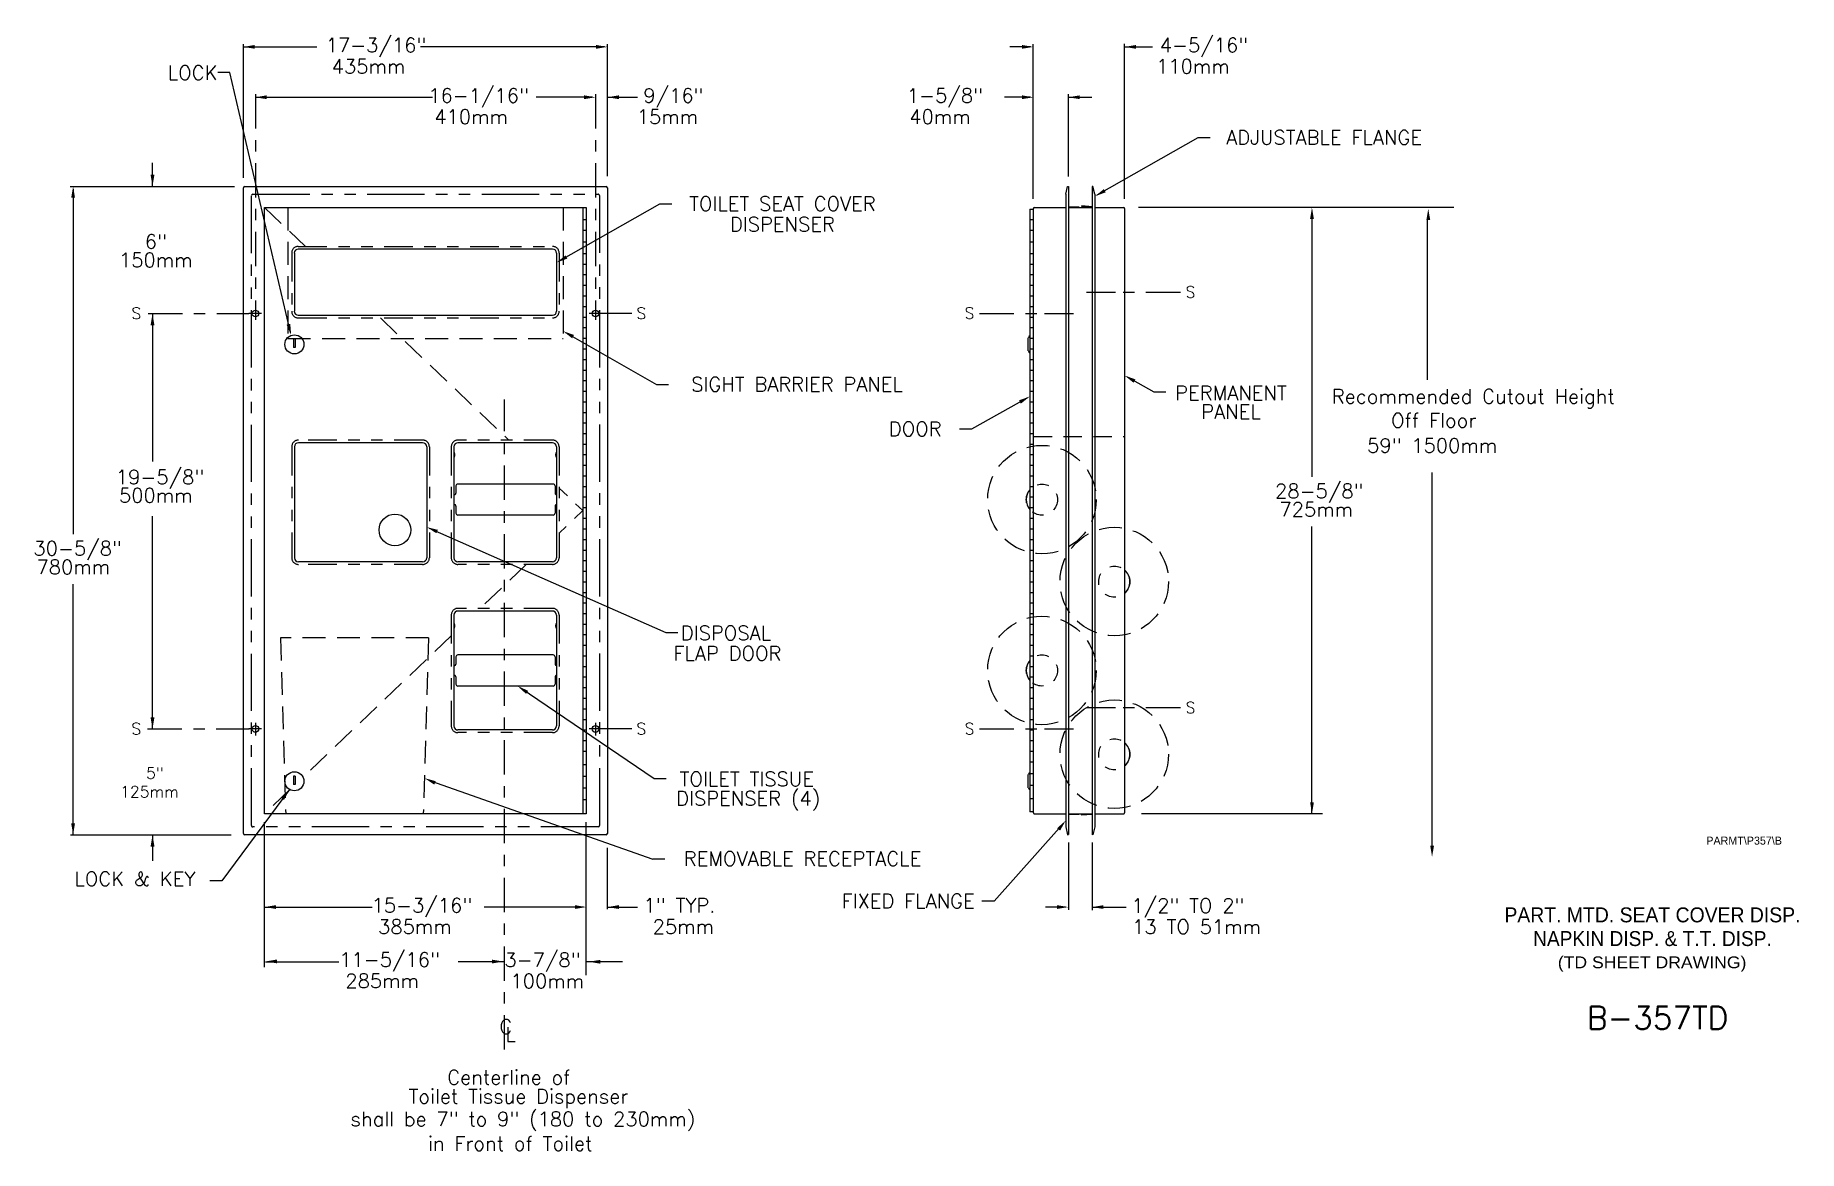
# Model space of a CAD drawing. Extents: x 0.8 to 16.2, y -0.2 to 9.5.
import ezdxf
from ezdxf.enums import TextEntityAlignment as Align

# ---------------------------------------------------------------- set-up
doc = ezdxf.new("R2010")
doc.units = 0
doc.header["$LTSCALE"] = 0.4
doc.header["$MEASUREMENT"] = 0
for name, pattern in [('CENTER2', [1.125, 0.75, -0.125, 0.125, -0.125]), ('DASHED', [0.75, 0.5, -0.25]), ('HIDDEN', [0.375, 0.25, -0.125]), ('PHANTOM', [2.5, 1.25, -0.25, 0.25, -0.25, 0.25, -0.25]), ('PHANTOM2', [1.25, 0.625, -0.125, 0.125, -0.125, 0.125, -0.125])]:
    doc.linetypes.add(name, pattern=pattern)
for name, color, linetype in [('TDSHT', 3, 'CONTINUOUS'), ('TDSHTDM', 4, 'CONTINUOUS'), ('TXT', 4, 'CONTINUOUS')]:
    doc.layers.add(name, color=color, linetype=linetype)
doc.styles.add('ROMANS', font='romans')

msp = doc.modelspace()

# ---------------------------------------------------------------- linework, layer by layer
at = {"layer": 'TDSHT', "color": 5}
for p, q in [((2.634, 2.53), (2.634, 8.17)), ((2.646, 8.182), (5.8, 8.182)), ((5.812, 8.17), (5.812, 2.53)), ((9.814, 8.113), (9.831, 8.182)), ((9.831, 8.182), (9.837, 8.18)), ((9.837, 8.18), (9.837, 2.52)), ((10.051, 8.182), (10.045, 8.18)), ((10.045, 8.18), (10.045, 2.52)), ((10.068, 8.113), (10.051, 8.182)), ((9.814, 8.113), (9.814, 2.587)), ((9.954, 8.012), (9.953, 8.006)), ((10.045, 8.004), (9.954, 8.012)), ((10.068, 8.113), (10.068, 2.587)), ((9.837, 8.003), (9.93, 8.003)), ((9.93, 8.003), (9.93, 7.997)), ((10.045, 7.998), (9.953, 8.006)), ((9.837, 2.698), (9.93, 2.698)), ((9.93, 2.703), (9.93, 2.698)), ((10.045, 2.702), (9.953, 2.694)), ((10.045, 2.697), (9.953, 2.689)), ((9.953, 2.694), (9.953, 2.689)), ((5.8, 2.518), (2.646, 2.518)), ((9.814, 2.587), (9.831, 2.518)), ((9.831, 2.518), (9.837, 2.52)), ((10.051, 2.518), (10.045, 2.52)), ((10.068, 2.587), (10.051, 2.518))]:
    msp.add_line(p, q, dxfattribs=at)
at = {"layer": 'TDSHT', "color": 5, "linetype": 'PHANTOM'}
for p, q in [((2.703, 2.6), (2.703, 8.101)), ((2.715, 8.113), (5.731, 8.113)), ((5.743, 8.101), (5.743, 2.6)), ((5.731, 2.588), (2.715, 2.588))]:
    msp.add_line(p, q, dxfattribs=at)
at = {"layer": 'TDSHT', "color": 3}
for p, q in [((2.819, 2.703), (2.819, 7.997)), ((2.819, 7.997), (5.627, 7.997)), ((5.627, 7.997), (5.627, 2.703)), ((5.627, 2.703), (2.819, 2.703))]:
    msp.add_line(p, q, dxfattribs=at)
at = {"layer": 'TDSHT', "color": 56, "linetype": 'DASHED'}
for p, q in [((2.819, 7.997), (3.175, 7.658)), ((3.83, 7.033), (4.951, 5.966)), ((5.104, 4.88), (4.701, 4.496)), ((4.449, 4.256), (3.154, 3.022)), ((3.039, 2.913), (2.819, 2.703))]:
    msp.add_line(p, q, dxfattribs=at)
at = {"layer": 'TDSHT', "color": 5, "linetype": 'DASHED'}
for p, q in [((3.021, 7.997), (3.021, 6.853)), ((5.425, 7.997), (5.425, 6.853)), ((3.021, 6.853), (5.425, 6.853)), ((2.957, 4.24), (3.003, 2.703)), ((4.251, 4.24), (2.957, 4.24)), ((4.251, 4.24), (4.204, 2.703))]:
    msp.add_line(p, q, dxfattribs=at)
at = {"layer": 'TDSHT', "color": 2}
for p, q in [((5.597, 7.997), (5.597, 2.703)), ((5.627, 7.89), (5.597, 7.89)), ((9.501, 7.982), (9.501, 2.718)), ((9.501, 7.982), (9.531, 7.982)), ((9.531, 7.89), (9.501, 7.89)), ((5.627, 7.797), (5.597, 7.797)), ((9.531, 7.797), (9.501, 7.797)), ((5.627, 7.695), (5.597, 7.695)), ((5.627, 7.592), (5.597, 7.592)), ((9.531, 7.695), (9.501, 7.695)), ((9.531, 7.592), (9.501, 7.592)), ((5.627, 7.5), (5.597, 7.5)), ((5.627, 7.408), (5.597, 7.408)), ((9.531, 7.5), (9.501, 7.5)), ((9.531, 7.408), (9.501, 7.408)), ((5.627, 7.315), (5.597, 7.315)), ((9.531, 7.315), (9.501, 7.315)), ((5.627, 7.223), (5.597, 7.223)), ((5.627, 7.13), (5.597, 7.13)), ((9.531, 7.223), (9.501, 7.223)), ((9.531, 7.13), (9.501, 7.13)), ((5.627, 7.038), (5.597, 7.038)), ((5.627, 6.945), (5.597, 6.945)), ((9.531, 7.038), (9.501, 7.038)), ((9.531, 6.945), (9.501, 6.945)), ((3.087, 6.849), (3.071, 6.849)), ((3.071, 6.849), (3.071, 6.775)), ((3.087, 6.849), (3.087, 6.775)), ((5.627, 6.853), (5.597, 6.853)), ((9.486, 6.86), (9.489, 6.86)), ((9.486, 6.745), (9.486, 6.86)), ((9.531, 6.853), (9.501, 6.853)), ((3.087, 6.775), (3.071, 6.775)), ((5.627, 6.76), (5.597, 6.76)), ((5.627, 6.668), (5.597, 6.668)), ((9.486, 6.745), (9.489, 6.745)), ((9.531, 6.76), (9.501, 6.76)), ((9.531, 6.668), (9.501, 6.668)), ((5.627, 6.575), (5.597, 6.575)), ((5.627, 6.483), (5.597, 6.483)), ((9.531, 6.575), (9.501, 6.575)), ((9.531, 6.483), (9.501, 6.483)), ((5.627, 6.39), (5.597, 6.39)), ((9.531, 6.39), (9.501, 6.39)), ((5.627, 6.298), (5.597, 6.298)), ((5.627, 6.205), (5.597, 6.205)), ((9.531, 6.298), (9.501, 6.298)), ((9.531, 6.205), (9.501, 6.205)), ((5.627, 6.113), (5.597, 6.113)), ((5.627, 6.02), (5.597, 6.02)), ((9.531, 6.113), (9.501, 6.113)), ((9.531, 6.02), (9.501, 6.02)), ((5.627, 5.928), (5.597, 5.928)), ((9.531, 5.928), (9.501, 5.928)), ((5.627, 5.836), (5.597, 5.836)), ((5.627, 5.743), (5.597, 5.743)), ((9.531, 5.836), (9.501, 5.836)), ((9.531, 5.743), (9.501, 5.743)), ((4.49, 5.565), (4.49, 5.502)), ((5.338, 5.582), (4.507, 5.582)), ((5.355, 5.565), (5.355, 5.502)), ((5.627, 5.651), (5.597, 5.651)), ((5.627, 5.558), (5.597, 5.558)), ((9.531, 5.651), (9.501, 5.651)), ((9.531, 5.558), (9.501, 5.558)), ((4.49, 5.39), (4.49, 5.328)), ((5.355, 5.39), (5.355, 5.328)), ((5.627, 5.466), (5.597, 5.466)), ((9.531, 5.466), (9.501, 5.466)), ((5.338, 5.31), (4.507, 5.31)), ((5.627, 5.373), (5.597, 5.373)), ((5.627, 5.281), (5.597, 5.281)), ((9.531, 5.373), (9.501, 5.373)), ((9.531, 5.281), (9.501, 5.281)), ((5.627, 5.188), (5.597, 5.188)), ((5.627, 5.096), (5.597, 5.096)), ((9.531, 5.188), (9.501, 5.188)), ((9.531, 5.096), (9.501, 5.096)), ((5.627, 5.003), (5.597, 5.003)), ((9.531, 5.003), (9.501, 5.003)), ((5.627, 4.911), (5.597, 4.911)), ((5.627, 4.818), (5.597, 4.818)), ((9.531, 4.911), (9.501, 4.911)), ((9.531, 4.818), (9.501, 4.818)), ((5.627, 4.726), (5.597, 4.726)), ((5.627, 4.633), (5.597, 4.633)), ((9.531, 4.726), (9.501, 4.726)), ((9.531, 4.633), (9.501, 4.633)), ((5.627, 4.541), (5.597, 4.541)), ((9.531, 4.541), (9.501, 4.541)), ((5.627, 4.449), (5.597, 4.449)), ((5.627, 4.356), (5.597, 4.356)), ((9.531, 4.449), (9.501, 4.449)), ((9.531, 4.356), (9.501, 4.356)), ((5.627, 4.264), (5.597, 4.264)), ((5.627, 4.171), (5.597, 4.171)), ((9.531, 4.264), (9.501, 4.264)), ((9.531, 4.171), (9.501, 4.171)), ((4.49, 4.072), (4.49, 4.01)), ((5.338, 4.09), (4.507, 4.09)), ((5.355, 4.072), (5.355, 4.01)), ((5.627, 4.079), (5.597, 4.079)), ((9.531, 4.079), (9.501, 4.079)), ((4.49, 3.898), (4.49, 3.835)), ((5.355, 3.898), (5.355, 3.835)), ((5.627, 3.986), (5.597, 3.986)), ((5.627, 3.894), (5.597, 3.894)), ((9.531, 3.986), (9.501, 3.986)), ((9.531, 3.894), (9.501, 3.894)), ((5.338, 3.818), (4.507, 3.818)), ((5.627, 3.801), (5.597, 3.801)), ((5.627, 3.709), (5.597, 3.709)), ((9.531, 3.801), (9.501, 3.801)), ((9.531, 3.709), (9.501, 3.709)), ((5.627, 3.616), (5.597, 3.616)), ((9.531, 3.616), (9.501, 3.616)), ((5.627, 3.524), (5.597, 3.524)), ((5.627, 3.431), (5.597, 3.431)), ((9.531, 3.524), (9.501, 3.524)), ((9.531, 3.431), (9.501, 3.431)), ((5.627, 3.339), (5.597, 3.339)), ((5.627, 3.246), (5.597, 3.246)), ((9.531, 3.339), (9.501, 3.339)), ((9.531, 3.246), (9.501, 3.246)), ((5.627, 3.131), (5.597, 3.131)), ((9.531, 3.154), (9.501, 3.154)), ((3.087, 3.032), (3.071, 3.032)), ((3.071, 3.032), (3.071, 2.958)), ((3.087, 2.958), (3.071, 2.958)), ((3.087, 3.032), (3.087, 2.958)), ((5.627, 3.028), (5.597, 3.028)), ((5.627, 2.926), (5.597, 2.926)), ((9.486, 3.044), (9.489, 3.044)), ((9.486, 2.928), (9.486, 3.044)), ((9.486, 2.928), (9.489, 2.928)), ((9.531, 3.052), (9.501, 3.052)), ((9.531, 2.949), (9.501, 2.949)), ((5.627, 2.823), (5.597, 2.823)), ((9.531, 2.832), (9.501, 2.832)), ((9.531, 2.718), (9.501, 2.718))]:
    msp.add_line(p, q, dxfattribs=at)
at = {"layer": 'TDSHT'}
for p, q in [((9.531, 7.99), (9.531, 2.711)), ((9.539, 7.997), (9.814, 7.997)), ((9.837, 7.997), (10.045, 7.997)), ((10.068, 7.997), (10.321, 7.997)), ((10.328, 7.99), (10.328, 2.711)), ((9.539, 2.703), (9.814, 2.703)), ((9.837, 2.703), (10.045, 2.703)), ((10.068, 2.703), (10.321, 2.703))]:
    msp.add_line(p, q, dxfattribs=at)
at = {"layer": 'TDSHT', "color": 6, "linetype": 'PHANTOM2'}
for p, q in [((3.056, 7.6), (3.056, 7.091)), ((3.113, 7.658), (5.333, 7.658)), ((5.39, 7.6), (5.39, 7.091)), ((3.113, 7.033), (5.333, 7.033)), ((3.056, 5.908), (3.056, 4.938)), ((4.199, 5.966), (3.114, 5.966)), ((4.258, 5.908), (4.258, 4.938)), ((4.449, 5.908), (4.449, 4.938)), ((5.332, 5.966), (4.507, 5.966)), ((5.39, 5.908), (5.39, 4.938)), ((4.199, 4.88), (3.114, 4.88)), ((5.332, 4.88), (4.507, 4.88)), ((5.332, 4.496), (4.507, 4.496)), ((4.449, 4.438), (4.449, 3.469)), ((5.39, 4.438), (5.39, 3.469)), ((5.332, 3.411), (4.507, 3.411))]:
    msp.add_line(p, q, dxfattribs=at)
at = {"layer": 'TDSHT', "color": 6}
for p, q in [((3.079, 7.6), (3.079, 7.091)), ((3.113, 7.635), (5.333, 7.635)), ((5.367, 7.6), (5.367, 7.091)), ((3.113, 7.057), (5.333, 7.057)), ((3.079, 5.908), (3.079, 4.938)), ((4.199, 5.943), (3.114, 5.943)), ((4.235, 5.908), (4.235, 4.938)), ((4.472, 5.908), (4.472, 4.938)), ((5.332, 5.943), (4.507, 5.943)), ((5.367, 5.908), (5.367, 4.938)), ((4.199, 4.903), (3.114, 4.903)), ((5.332, 4.903), (4.507, 4.903)), ((5.332, 4.473), (4.507, 4.473)), ((4.472, 4.438), (4.472, 3.469)), ((5.367, 4.438), (5.367, 3.469)), ((5.332, 3.434), (4.507, 3.434))]:
    msp.add_line(p, q, dxfattribs=at)
at = {"layer": 'TDSHT', "color": 3, "linetype": 'DASHED', "ltscale": 0.8}
msp.add_line((9.536, 5.998), (10.323, 5.998), dxfattribs=at)
at = {"layer": 'TDSHT', "color": 56, "linetype": 'HIDDEN'}
for p, q in [((5.39, 5.547), (5.597, 5.35)), ((5.597, 5.35), (5.39, 5.153))]:
    msp.add_line(p, q, dxfattribs=at)
at = {"layer": 'TDSHT', "color": 2, "linetype": 'HIDDEN'}
for p, q in [((4.478, 5.491), (4.472, 5.491)), ((4.478, 5.402), (4.472, 5.402)), ((5.367, 5.491), (5.367, 5.491)), ((5.367, 5.402), (5.367, 5.402)), ((4.478, 3.998), (4.472, 3.998)), ((4.478, 3.909), (4.472, 3.909)), ((5.367, 3.998), (5.367, 3.998)), ((5.367, 3.909), (5.367, 3.909))]:
    msp.add_line(p, q, dxfattribs=at)
at = {"layer": 'TDSHT', "color": 5}
for centre, radius in [((2.738, 7.071), 0.0289), ((5.708, 7.071), 0.0289), ((3.957, 5.181), 0.139), ((2.738, 3.443), 0.0289), ((5.708, 3.443), 0.0289)]:
    msp.add_circle(centre, radius, dxfattribs=at)
at = {"layer": 'TDSHT', "color": 2}
for centre in [(3.079, 6.802), (3.079, 2.986)]:
    msp.add_circle(centre, 0.0832, dxfattribs=at)
at = {"layer": 'TDSHT', "color": 6, "linetype": 'DASHED'}
for centre in [(9.606, 5.446), (10.238, 4.73), (9.606, 3.954), (10.238, 3.222)]:
    msp.add_circle(centre, 0.474, dxfattribs=at)
at = {"layer": 'TDSHT', "color": 6, "linetype": 'HIDDEN'}
for centre in [(9.606, 5.446), (10.238, 4.73), (9.606, 3.954), (10.238, 3.222)]:
    msp.add_circle(centre, 0.136, dxfattribs=at)
at = {"layer": 'TDSHT', "color": 5}
for centre, start, end in [((2.646, 8.17), 90, 180), ((5.8, 8.17), 0, 90), ((2.715, 8.101), 90, 180), ((2.646, 2.53), 180, 270), ((5.731, 2.6), 270, 0), ((5.8, 2.53), 270, 0)]:
    msp.add_arc(centre, 0.012, start, end, dxfattribs=at)
at = {"layer": 'TDSHT', "color": 5, "linetype": 'PHANTOM'}
for centre, start, end in [((5.731, 8.101), 0, 90), ((2.715, 2.6), 180, 270)]:
    msp.add_arc(centre, 0.012, start, end, dxfattribs=at)
at = {"layer": 'TDSHT'}
for centre, start, end in [((9.539, 7.99), 90, 180), ((10.321, 7.99), 0, 90), ((9.539, 2.711), 180, 270), ((10.321, 2.711), 270, 0)]:
    msp.add_arc(centre, 0.0074, start, end, dxfattribs=at)
at = {"layer": 'TDSHT', "color": 6, "linetype": 'PHANTOM'}
for centre, radius, start, end in [((3.113, 7.6), 0.0578, 90, 180), ((5.333, 7.6), 0.0578, 0, 90), ((3.113, 7.091), 0.0578, 180, 270), ((5.333, 7.091), 0.0578, 270, 0), ((3.114, 5.908), 0.0583, 90, 180), ((4.199, 5.908), 0.0583, 0, 90), ((4.507, 5.908), 0.0583, 90, 180), ((5.332, 5.908), 0.0583, 0, 90), ((3.114, 4.938), 0.0583, 180, 270), ((4.199, 4.938), 0.0583, 270, 0), ((4.507, 4.938), 0.0583, 180, 270), ((5.332, 4.938), 0.0583, 270, 0), ((4.507, 4.438), 0.0583, 90, 180), ((5.332, 4.438), 0.0583, 0, 90), ((4.507, 3.469), 0.0583, 180, 270), ((5.332, 3.469), 0.0583, 270, 0)]:
    msp.add_arc(centre, radius, start, end, dxfattribs=at)
at = {"layer": 'TDSHT', "color": 6}
for centre, radius, start, end in [((3.113, 7.6), 0.0347, 90, 180), ((5.333, 7.6), 0.0347, 0, 90), ((3.113, 7.091), 0.0347, 180, 270), ((5.333, 7.091), 0.0347, 270, 0), ((3.114, 5.908), 0.0351, 90, 180), ((4.199, 5.908), 0.0351, 0, 90), ((4.507, 5.908), 0.0351, 90, 180), ((5.332, 5.908), 0.0351, 0, 90), ((3.114, 4.938), 0.0351, 180, 270), ((4.199, 4.938), 0.0351, 270, 0), ((4.507, 4.938), 0.0351, 180, 270), ((5.332, 4.938), 0.0351, 270, 0), ((4.507, 4.438), 0.0351, 90, 180), ((5.332, 4.438), 0.0351, 0, 90), ((4.507, 3.469), 0.0351, 180, 270), ((5.332, 3.469), 0.0351, 270, 0)]:
    msp.add_arc(centre, radius, start, end, dxfattribs=at)
at = {"layer": 'TDSHT', "color": 2}
for centre, radius, start, end in [((9.526, 6.846), 0.0401, 129.0445, 159.9454), ((9.526, 6.758), 0.0401, 200.0546, 230.9555), ((4.507, 5.565), 0.0173, 90, 180), ((5.338, 5.565), 0.0173, 0, 90), ((9.606, 5.446), 0.136, 140.4641, 219.5359), ((4.507, 5.328), 0.0173, 180, 270), ((5.338, 5.328), 0.0173, 270, 0), ((10.238, 4.73), 0.136, 311.8103, 48.1897), ((4.507, 4.072), 0.0173, 90, 180), ((5.338, 4.072), 0.0173, 0, 90), ((9.606, 3.954), 0.136, 140.4641, 219.5359), ((4.507, 3.835), 0.0173, 180, 270), ((5.338, 3.835), 0.0173, 270, 0), ((10.238, 3.222), 0.136, 311.8103, 48.1897), ((9.526, 3.03), 0.0401, 129.0445, 159.9454), ((9.526, 2.942), 0.0401, 200.0546, 230.9555)]:
    msp.add_arc(centre, radius, start, end, dxfattribs=at)
at = {"layer": 'TDSHT', "color": 2, "linetype": 'HIDDEN'}
for centre, radius, start, end in [((4.44, 5.837), 0.0398, 324.5107, 35.4893), ((5.4, 5.837), 0.0398, 144.5107, 215.4893), ((4.478, 5.502), 0.0116, 270, 0), ((4.478, 5.39), 0.0116, 0, 90), ((5.367, 5.502), 0.0116, 180, 270), ((5.367, 5.39), 0.0116, 90, 180), ((4.44, 4.344), 0.0398, 324.5107, 35.4893), ((5.4, 4.344), 0.0398, 144.5107, 215.4893), ((4.478, 4.01), 0.0116, 270, 0), ((5.367, 4.01), 0.0116, 180, 270), ((4.478, 3.898), 0.0116, 0, 90), ((5.367, 3.898), 0.0116, 90, 180)]:
    msp.add_arc(centre, radius, start, end, dxfattribs=at)
at = {"layer": 'TDSHTDM'}
for p, q in [((2.634, 8.257), (2.634, 9.425)), ((2.634, 9.4), (3.274, 9.4)), ((5.787, 9.4), (4.18, 9.4)), ((5.812, 8.271), (5.812, 9.425)), ((9.506, 9.4), (9.325, 9.4)), ((9.531, 8.072), (9.531, 9.425)), ((10.328, 8.072), (10.328, 9.426)), ((10.328, 9.4), (10.571, 9.4)), ((2.514, 9.176), (2.409, 9.176)), ((3.045, 6.905), (2.514, 9.176)), ((2.738, 8.96), (4.284, 8.96)), ((5.683, 8.96), (5.19, 8.96)), ((5.812, 8.96), (6.074, 8.96)), ((9.506, 8.96), (9.28, 8.96)), ((9.837, 8.267), (9.837, 8.986)), ((9.837, 8.96), (10.042, 8.96)), ((10.09, 8.108), (10.971, 8.608)), ((10.971, 8.608), (11.076, 8.608)), ((1.84, 8.182), (1.84, 8.389)), ((1.122, 8.182), (2.555, 8.182)), ((1.147, 8.157), (1.147, 5.144)), ((5.389, 7.529), (6.27, 8.029)), ((6.27, 8.029), (6.375, 8.029)), ((13.202, 7.997), (10.449, 7.997)), ((11.962, 7.972), (11.962, 5.646)), ((12.971, 7.886), (12.971, 6.492)), ((10.248, 7.256), (9.996, 7.256)), ((2.738, 7.125), (2.738, 7.016)), ((5.708, 7.125), (5.708, 7.016)), ((1.84, 7.071), (1.84, 5.78)), ((2.791, 7.071), (2.682, 7.071)), ((6.025, 7.071), (5.652, 7.071)), ((9.63, 7.072), (9.881, 7.072)), ((5.447, 6.906), (6.241, 6.452)), ((10.35, 6.518), (10.583, 6.386)), ((6.241, 6.452), (6.346, 6.452)), ((9.479, 6.335), (8.992, 6.062)), ((10.583, 6.386), (10.689, 6.386)), ((8.992, 6.062), (8.886, 6.062)), ((13.011, 5.683), (13.011, 2.398)), ((1.84, 3.443), (1.84, 5.302)), ((4.257, 5.196), (6.321, 4.285)), ((11.962, 2.703), (11.962, 5.21)), ((1.147, 2.518), (1.147, 4.709)), ((6.321, 4.285), (6.427, 4.285)), ((5.049, 3.804), (6.221, 3.009)), ((10.248, 3.628), (9.996, 3.628)), ((2.791, 3.443), (2.682, 3.443)), ((2.738, 3.496), (2.738, 3.387)), ((6.025, 3.443), (5.652, 3.443)), ((5.708, 3.496), (5.708, 3.387)), ((9.63, 3.444), (9.881, 3.444)), ((4.267, 2.989), (6.209, 2.306)), ((6.221, 3.009), (6.326, 3.009)), ((3.036, 2.913), (2.445, 2.116)), ((2.819, 1.361), (2.819, 2.628)), ((5.627, 1.293), (5.627, 2.628)), ((12.056, 2.703), (10.476, 2.703)), ((1.123, 2.518), (2.528, 2.518)), ((1.84, 2.518), (1.84, 2.29)), ((9.758, 2.576), (9.189, 1.939)), ((9.837, 2.452), (9.837, 1.862)), ((10.045, 2.452), (10.045, 1.861)), ((6.314, 2.306), (6.209, 2.306)), ((2.445, 2.116), (2.34, 2.116)), ((2.819, 1.887), (3.759, 1.887)), ((5.602, 1.887), (4.736, 1.887)), ((5.812, 1.887), (6.074, 1.887)), ((9.189, 1.939), (9.083, 1.939)), ((9.812, 1.887), (9.638, 1.887)), ((10.045, 1.887), (10.342, 1.887)), ((2.826, 1.409), (3.467, 1.409)), ((4.906, 1.409), (4.509, 1.409)), ((5.944, 1.408), (5.627, 1.408))]:
    msp.add_line(p, q, dxfattribs=at)
at = {"layer": 'TDSHTDM', "linetype": 'CENTER2'}
for p, q in [((2.738, 8.986), (2.738, 7.124)), ((5.708, 8.986), (5.708, 7.124)), ((10.815, 7.256), (10.248, 7.256)), ((1.801, 7.071), (2.682, 7.071)), ((9.062, 7.072), (9.63, 7.072)), ((4.913, 0.644), (4.913, 6.32)), ((10.815, 3.628), (10.248, 3.628)), ((1.797, 3.443), (2.683, 3.443)), ((9.062, 3.444), (9.63, 3.444))]:
    msp.add_line(p, q, dxfattribs=at)
at = {"layer": 'TDSHTDM', "linetype": 'Continuous'}
msp.add_line((5.812, 1.868), (5.812, 2.406), dxfattribs=at)
at = {"layer": 'TDSHTDM'}
for points in [[(2.733, 9.384), (2.733, 9.417), (2.634, 9.4)], [(5.713, 9.384), (5.713, 9.417), (5.812, 9.4)], [(9.432, 9.384), (9.432, 9.417), (9.531, 9.4)], [(10.428, 9.384), (10.428, 9.417), (10.328, 9.4)], [(2.837, 8.944), (2.837, 8.977), (2.738, 8.96)], [(5.609, 8.944), (5.609, 8.977), (5.708, 8.96)], [(5.912, 8.977), (5.912, 8.944), (5.812, 8.96)], [(9.432, 8.944), (9.432, 8.977), (9.531, 8.96)], [(9.937, 8.944), (9.937, 8.977), (9.837, 8.96)], [(1.13, 8.083), (1.163, 8.083), (1.147, 8.182)], [(1.857, 8.284), (1.823, 8.284), (1.84, 8.182)], [(10.163, 8.13), (10.147, 8.158), (10.068, 8.095)], [(11.981, 7.898), (11.948, 7.898), (11.964, 7.997)], [(12.997, 7.887), (12.963, 7.887), (12.98, 7.987)], [(5.462, 7.551), (5.446, 7.579), (5.367, 7.516)], [(1.857, 6.969), (1.823, 6.969), (1.84, 7.071)], [(3.011, 6.973), (3.043, 6.981), (3.051, 6.881)], [(5.52, 6.884), (5.504, 6.855), (5.425, 6.918)], [(10.423, 6.496), (10.407, 6.467), (10.328, 6.53)], [(9.406, 6.313), (9.422, 6.284), (9.501, 6.347)], [(4.332, 5.182), (4.319, 5.152), (4.235, 5.206)], [(5.12, 3.776), (5.102, 3.749), (5.028, 3.818)], [(1.857, 3.545), (1.823, 3.545), (1.84, 3.443)], [(4.3, 2.957), (4.313, 2.987), (4.216, 3.013)], [(2.961, 2.843), (2.988, 2.823), (3.035, 2.911)], [(11.981, 2.803), (11.948, 2.803), (11.965, 2.703)], [(9.739, 2.576), (9.765, 2.555), (9.814, 2.643)], [(1.13, 2.618), (1.163, 2.618), (1.147, 2.518)], [(1.857, 2.416), (1.823, 2.416), (1.84, 2.518)], [(13.03, 2.424), (12.997, 2.424), (13.013, 2.325)], [(2.918, 1.871), (2.918, 1.904), (2.819, 1.887)], [(5.528, 1.871), (5.528, 1.904), (5.627, 1.887)], [(5.912, 1.871), (5.912, 1.904), (5.812, 1.887)], [(9.738, 1.904), (9.738, 1.871), (9.837, 1.887)], [(10.144, 1.904), (10.144, 1.871), (10.045, 1.887)], [(2.926, 1.396), (2.926, 1.429), (2.826, 1.412)], [(4.804, 1.395), (4.804, 1.428), (4.904, 1.411)], [(5.75, 1.393), (5.75, 1.426), (5.65, 1.41)]]:
    msp.add_solid(points, dxfattribs=at)

# ---------------------------------------------------------------- texts
msp.add_text('PARMT\\P357\\B', height=0.07, dxfattribs=at).set_placement((15.738, 2.469), align=Align.MIDDLE)
for s, height, width, p, p2 in [('PART. MTD. SEAT COVER DISP.', 0.1304, 0.803777, (13.645, 1.754), (16.23, 1.754)), ('NAPKIN DISP. & T.T. DISP.', 0.1304, 0.760872, (13.896, 1.547), (15.979, 1.547)), ('(TD SHEET DRAWING)', 0.10312, 0.939901, (14.111, 1.353), (15.758, 1.353))]:
    msp.add_text(s, height=height, dxfattribs=dict(at, width=width)).set_placement(p, p2, align=Align.FIT)
at = {"layer": 'TDSHTDM', "color": 7, "style": 'ROMANS'}
msp.add_text('B-357TD', height=0.2, dxfattribs=at).set_placement((14.983, 0.92), align=Align.MIDDLE)
at = {"layer": 'TXT', "color": 4, "style": 'ROMANS'}
for s, height, p in [('17-3/16"', 0.125, (3.352, 9.353)), ('4-5/16"', 0.125, (10.635, 9.353)), ('16-1/16"', 0.125, (4.248, 8.913)), ('9/16"', 0.125, (6.125, 8.913)), ('1-5/8"', 0.125, (8.427, 8.913)), ('6"', 0.125, (1.773, 7.638)), ('150mm', 0.125, (1.547, 7.476)), ('Recommended Cutout Height', 0.125, (12.138, 6.285)), ('Off Floor', 0.125, (12.655, 6.075)), ('59" 1500mm', 0.125, (12.446, 5.856)), ('19-5/8"', 0.125, (1.52, 5.581)), ('500mm', 0.125, (1.547, 5.42)), ('28-5/8"', 0.125, (11.642, 5.459)), ('725mm', 0.125, (11.68, 5.298)), ('30-5/8"', 0.125, (0.8, 4.958)), ('780mm', 0.125, (0.827, 4.796)), ('5"', 0.0994, (1.784, 3.007)), ('125mm', 0.0994, (1.558, 2.845)), ('1/2" TO 2"', 0.125, (10.388, 1.838)), ('11-5/16"', 0.125, (3.471, 1.366)), ('3-7/8"', 0.125, (4.913, 1.364))]:
    msp.add_text(s, height=height, dxfattribs=at).set_placement(p)
for s, p in [('435mm', (3.726, 9.23)), ('110mm', (10.924, 9.23)), ('LOCK', (2.19, 9.174)), ('410mm', (4.622, 8.79)), ('15mm', (6.336, 8.79)), ('40mm', (8.716, 8.79)), ('ADJUSTABLE FLANGE', (12.07, 8.609)), ('TOILET SEAT COVER', (7.34, 8.03)), ('DISPENSER', (7.34, 7.851)), ('SIGHT BARRIER PANEL', (7.468, 6.454)), ('PERMANENT', (11.257, 6.378)), ('PANEL', (11.257, 6.214)), ('DOOR', (8.5, 6.064)), ('DISPOSAL', (6.847, 4.282)), ('FLAP DOOR', (6.86, 4.103)), ('TOILET TISSUE', (7.029, 3.006)), ('DISPENSER (4)', (7.042, 2.827)), ('REMOVABLE RECEPTACLE', (7.516, 2.31)), ('LOCK & KEY', (1.686, 2.134)), ('FIXED FLANGE', (8.438, 1.94)), ('13 TO 51mm', (10.957, 1.715)), ('285mm', (3.845, 1.243)), ('100mm', (5.287, 1.241)), ('Centerline of', (4.952, 0.403)), ('Toilet Tissue Dispenser', (5.035, 0.216)), ('shall be 7" to 9" (180 to 230mm)', (5.074, 0.027)), ('in Front of Toilet', (4.963, -0.175))]:
    msp.add_text(s, height=0.125, dxfattribs=at).set_placement(p, align=Align.MIDDLE)
at = {"layer": 'TXT', "style": 'ROMANS'}
for s, height, p in [('S', 0.1, (10.904, 7.259)), ('S', 0.1, (1.699, 7.074)), ('S', 0.1, (6.108, 7.074)), ('S', 0.1, (8.974, 7.075)), ('S', 0.1, (10.904, 3.63)), ('S', 0.1, (1.698, 3.445)), ('S', 0.1, (6.108, 3.445)), ('S', 0.1, (8.974, 3.446)), ('385mm', 0.125, (4.131, 1.716)), ('25mm', 0.125, (6.475, 1.716)), ('C', 0.125, (4.926, 0.843)), ('L', 0.125, (4.966, 0.775))]:
    msp.add_text(s, height=height, dxfattribs=at).set_placement(p, align=Align.MIDDLE)
for s, p in [('15-3/16"', (3.753, 1.84)), ('1" TYP.', (6.128, 1.84))]:
    msp.add_text(s, height=0.125, dxfattribs=at).set_placement(p)

doc.saveas('drawing.dxf')
